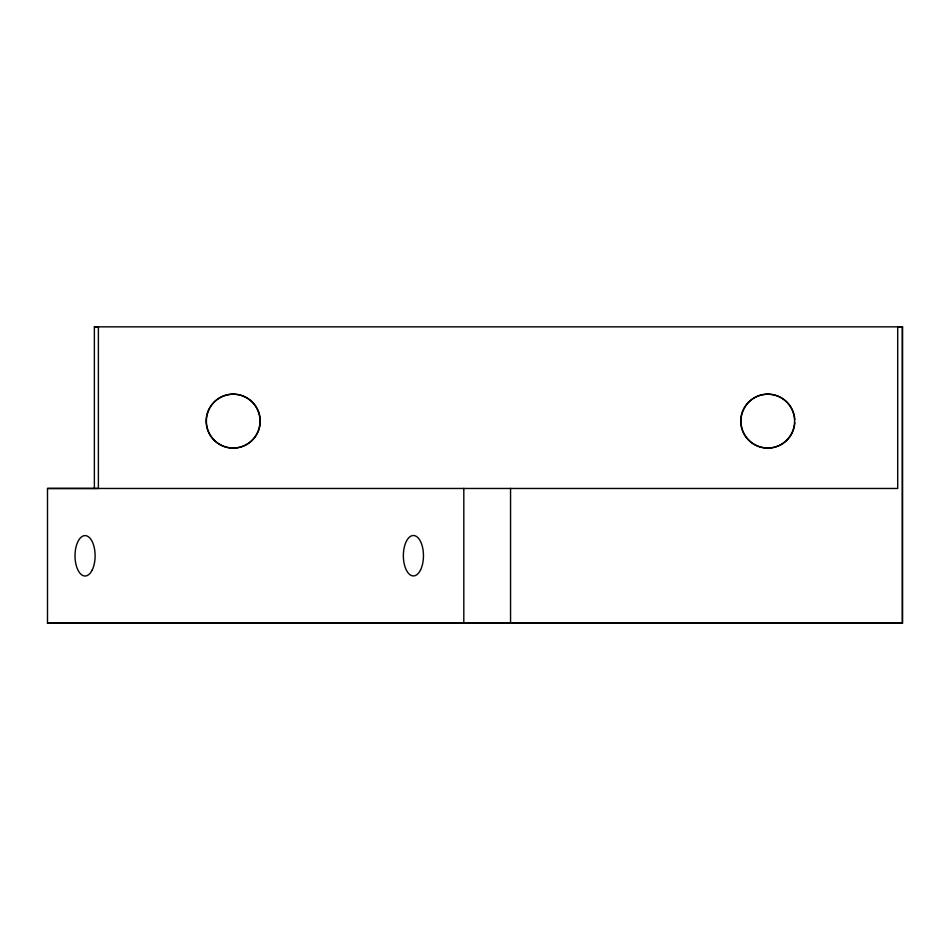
<?xml version="1.0" encoding="UTF-8"?>
<svg xmlns="http://www.w3.org/2000/svg" width="950" height="950" viewBox="0 0 950 950"><rect width="100%" height="100%" fill="white"/><g stroke="black" fill="none" stroke-linecap="round" stroke-linejoin="round"><path stroke-width="1.43" d="M47.5 623.153L47.5 488.466L897.703 488.466L897.703 326.836L902.5 326.848L902.5 623.164L47.5 623.153L902.5 623.164M94.371 488.478L94.371 326.848L98.384 326.836L98.384 488.466L47.5 488.466M463.814 623.046L463.814 488.359M510.554 623.046L510.554 488.359M902.369 326.836L902.369 623.153L894.52 623.164M94.371 326.848L902.5 326.848M794.806 422.524A26.933 26.933 0 0 1 754.039 444.22A26.933 26.933 0 0 1 754.039 398.038A26.933 26.933 0 0 1 794.806 419.722M748.612 440.171A26.933 26.933 0 0 0 793.678 428.094A26.933 26.933 0 0 0 760.689 395.105A26.933 26.933 0 0 0 748.612 440.171M214.023 440.171A26.933 26.933 0 0 0 259.089 428.094A26.933 26.933 0 0 0 226.1 395.105A26.933 26.933 0 0 0 214.023 440.171M420.517 570A20.199 10.046 -90 0 0 416.005 536.192A20.199 10.046 -90 0 0 403.702 560.939A20.199 10.046 -90 0 0 420.517 570M92.174 570.083A20.199 10.046 -90 0 0 87.661 536.287A20.199 10.046 -90 0 0 75.359 561.034A20.199 10.046 -90 0 0 92.174 570.083M214.273 440.171A26.933 26.933 0 0 0 259.35 428.106A26.933 26.933 0 0 0 226.349 395.105A26.933 26.933 0 0 0 214.273 440.171"/></g></svg>
